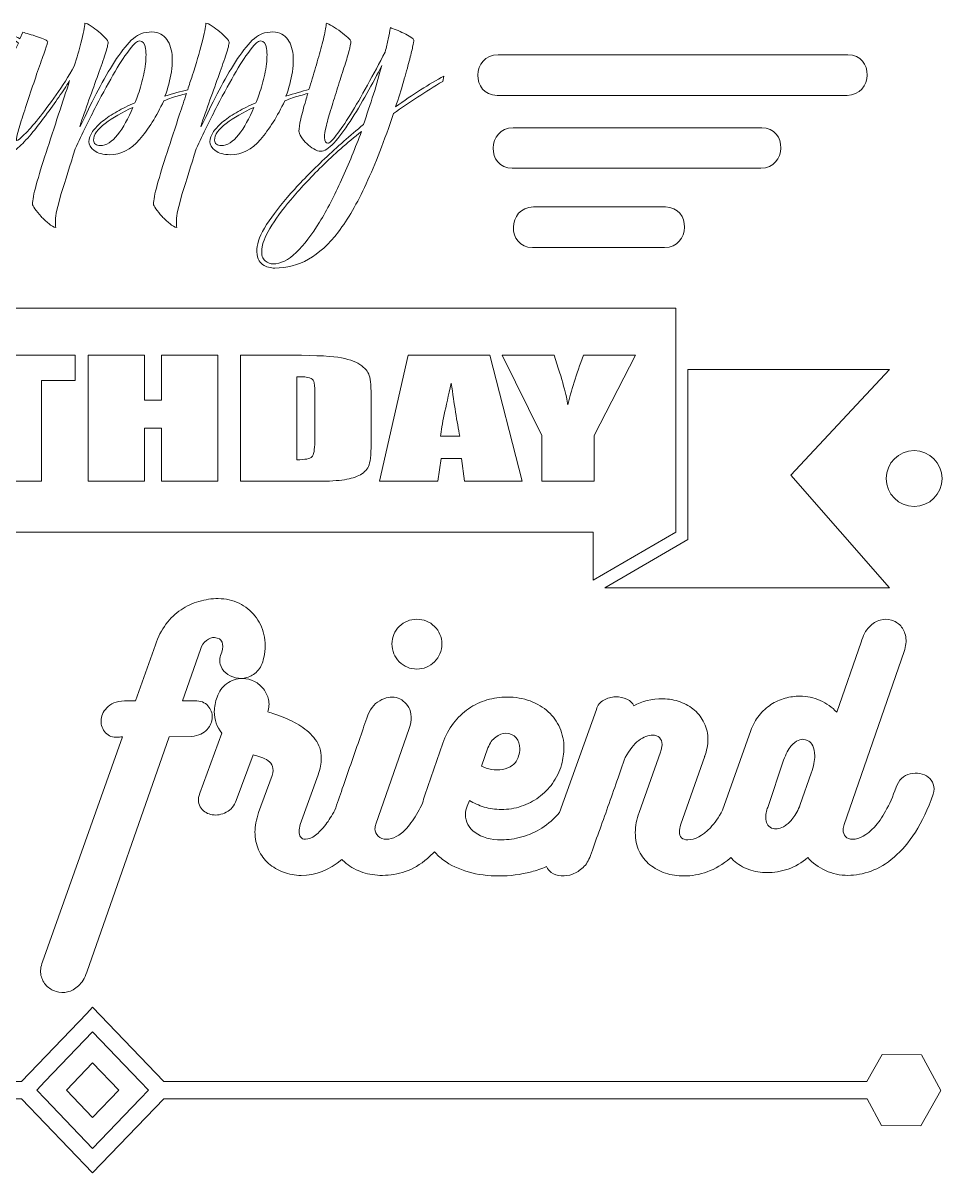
# Model space of a CAD drawing. Header units: inches. Extents: x 0.2 to 14.8, y -14.3 to -3.7.
# Drawn here: x 6.94 to 14.79, y -14.32 to -4.5 of the extents above; entities that cross this region are included whole.
import ezdxf

# ---------------------------------------------------------------- set-up
doc = ezdxf.new("R2010")
doc.units = ezdxf.units.IN
doc.header["$MEASUREMENT"] = 0
doc.layers.add('Layer 1', color=7, linetype='Continuous')

# ---------------------------------------------------------------- blocks, each defined once
blk = doc.blocks.new('block 2')
at = {"layer": 'Layer 1', "lineweight": 0}
for points, knots in [([(12.3972, -10.6914), (12.3997, -10.6802), (12.401, -10.6702), (12.401, -10.6616), (12.401, -10.6373), (12.3936, -10.6179), (12.379, -10.6032), (12.3642, -10.5885), (12.3448, -10.5811), (12.3206, -10.5811), (12.2842, -10.5811), (12.2449, -10.5967), (12.2025, -10.6278), (12.1601, -10.659), (12.1216, -10.7074), (12.087, -10.7731), (12.0645, -10.8354), (12.0407, -10.9025), (12.0157, -10.9742), (11.9906, -11.046), (11.9651, -11.1187), (11.9391, -11.1922), (11.9132, -11.2658), (11.8872, -11.3384), (11.8613, -11.4102), (11.8353, -11.482), (11.8111, -11.549), (11.7886, -11.6113), (11.7748, -11.6528), (11.754, -11.6865), (11.7263, -11.7125), (11.6987, -11.7384), (11.6688, -11.7574), (11.6368, -11.7696), (11.6048, -11.7817), (11.5724, -11.7864), (11.5395, -11.7838), (11.5067, -11.7812), (11.4785, -11.7717), (11.4552, -11.7553), (11.4373, -11.7427), (11.4233, -11.7259), (11.413, -11.7052), (11.3713, -11.7229), (11.3288, -11.7375), (11.2852, -11.7488), (11.1918, -11.773), (11.1001, -11.7851), (11.0102, -11.7851), (10.915, -11.7851), (10.8268, -11.7735), (10.7455, -11.7501), (10.6642, -11.7268), (10.5937, -11.693), (10.534, -11.6489), (10.5051, -11.6275), (10.4792, -11.604), (10.4561, -11.5783), (10.4369, -11.5988), (10.4175, -11.6177), (10.3978, -11.6346), (10.3355, -11.6883), (10.272, -11.7259), (10.2071, -11.7475), (10.1422, -11.7691), (10.0778, -11.7799), (10.0138, -11.7799), (9.9532, -11.7799), (9.8966, -11.7713), (9.8438, -11.754), (9.791, -11.7367), (9.7443, -11.7116), (9.7037, -11.6787), (9.6903, -11.668), (9.678, -11.6563), (9.6666, -11.644), (9.558, -11.7346), (9.442, -11.7799), (9.3184, -11.7799), (9.2648, -11.7799), (9.2141, -11.7709), (9.1666, -11.7529), (9.119, -11.7349), (9.0771, -11.71), (9.0407, -11.6783), (9.0044, -11.6466), (8.9759, -11.608), (8.9551, -11.5625), (8.9343, -11.5171), (8.924, -11.4658), (8.924, -11.4089), (8.924, -11.3587), (8.9343, -11.3034), (8.9551, -11.2428), (8.9551, -11.2428), (9.0693, -10.9262), (9.0693, -10.9262), (9.0797, -10.8951), (9.081, -10.8696), (9.0732, -10.8497), (9.0654, -10.8298), (9.0528, -10.8134), (9.0356, -10.8004), (9.0182, -10.7874), (8.9979, -10.7775), (8.9746, -10.7705), (8.9512, -10.7637), (8.9292, -10.7567), (8.9084, -10.7498), (8.9084, -10.7498), (8.7631, -11.139), (8.7631, -11.139), (8.7475, -11.1857), (8.7194, -11.2194), (8.6788, -11.2402), (8.6381, -11.261), (8.5983, -11.2684), (8.5594, -11.2623), (8.5205, -11.2562), (8.4884, -11.2376), (8.4634, -11.2065), (8.4383, -11.1753), (8.4344, -11.1321), (8.4517, -11.0767), (8.4517, -11.0767), (8.6411, -10.5655), (8.6411, -10.5655), (8.5979, -10.5119), (8.5763, -10.4505), (8.5763, -10.3813), (8.5763, -10.3623), (8.5784, -10.3415), (8.5827, -10.319), (8.587, -10.2966), (8.5935, -10.2758), (8.6022, -10.2568), (8.616, -10.2101), (8.6424, -10.172), (8.6813, -10.1426), (8.7203, -10.1132), (8.7665, -10.0985), (8.8202, -10.0985), (8.8548, -10.0985), (8.8876, -10.1067), (8.9188, -10.1231), (8.9499, -10.1396), (8.9759, -10.1612), (8.9966, -10.188), (9.0174, -10.2148), (9.0317, -10.2451), (9.0394, -10.2788), (9.0472, -10.3125), (9.045, -10.3476), (9.0329, -10.3839), (9.0693, -10.3943), (9.1134, -10.4095), (9.1653, -10.4293), (9.2172, -10.4492), (9.2673, -10.4747), (9.3158, -10.5059), (9.3642, -10.537), (9.4053, -10.5746), (9.439, -10.6187), (9.4728, -10.6629), (9.4897, -10.7161), (9.4897, -10.7783), (9.4897, -10.8008), (9.4875, -10.8237), (9.4832, -10.8471), (9.4788, -10.8704), (9.4723, -10.8951), (9.4637, -10.921), (9.4637, -10.921), (9.3106, -11.3466), (9.3106, -11.3466), (9.3037, -11.3657), (9.3002, -11.3847), (9.3002, -11.4037), (9.3002, -11.4227), (9.3045, -11.4387), (9.3132, -11.4517), (9.3218, -11.4647), (9.3357, -11.4712), (9.3547, -11.4712), (9.3824, -11.4712), (9.4109, -11.4599), (9.4404, -11.4374), (9.4697, -11.415), (9.4991, -11.3842), (9.5286, -11.3453), (9.5546, -11.3108), (9.5804, -11.2702), (9.6058, -11.2241), (9.6259, -11.1652), (9.6473, -11.1032), (9.67, -11.0378), (9.6933, -10.9703), (9.7171, -10.9025), (9.7413, -10.8341), (9.7655, -10.7658), (9.7893, -10.6975), (9.8127, -10.6291), (9.836, -10.5608), (9.8581, -10.4964), (9.8788, -10.4358), (9.903, -10.3649), (9.9398, -10.3156), (9.9891, -10.2879), (10.0384, -10.2602), (10.0855, -10.2516), (10.1305, -10.2619), (10.1755, -10.2723), (10.211, -10.3005), (10.2369, -10.3463), (10.2629, -10.3921), (10.2646, -10.4523), (10.2421, -10.5266), (10.2421, -10.5266), (9.9567, -11.3414), (9.9567, -11.3414), (9.9515, -11.357), (9.9489, -11.3708), (9.9489, -11.3829), (9.9489, -11.4072), (9.958, -11.4279), (9.9762, -11.4452), (9.9943, -11.4625), (10.0181, -11.4712), (10.0475, -11.4712), (10.0735, -11.4712), (10.1011, -11.4638), (10.1305, -11.4491), (10.1599, -11.4344), (10.1902, -11.4098), (10.2214, -11.3752), (10.2525, -11.3406), (10.284, -11.2951), (10.3161, -11.2389), (10.3293, -11.2157), (10.3424, -11.19), (10.3555, -11.1619), (10.3607, -11.1396), (10.367, -11.1172), (10.3744, -11.0949), (10.3744, -11.0949), (10.5275, -10.6512), (10.5275, -10.6512), (10.55, -10.5872), (10.5803, -10.5305), (10.6183, -10.4812), (10.6564, -10.4319), (10.6996, -10.3904), (10.7481, -10.3567), (10.7965, -10.3229), (10.8488, -10.2979), (10.9051, -10.2814), (10.9613, -10.265), (11.018, -10.2568), (11.075, -10.2568), (11.1477, -10.2568), (11.2143, -10.268), (11.2749, -10.2905), (11.3354, -10.313), (11.3868, -10.3437), (11.4292, -10.3826), (11.4716, -10.4215), (11.5045, -10.4674), (11.5279, -10.5201), (11.5512, -10.5729), (11.5629, -10.6304), (11.5629, -10.6927), (11.5629, -10.736), (11.556, -10.7835), (11.5421, -10.8354), (11.5248, -10.8942), (11.4993, -10.947), (11.4656, -10.9937), (11.4318, -11.0404), (11.3925, -11.0802), (11.3475, -11.1131), (11.3025, -11.1459), (11.2528, -11.1714), (11.1983, -11.1896), (11.1438, -11.2078), (11.0871, -11.2169), (11.0283, -11.2169), (10.9764, -11.2169), (10.9275, -11.21), (10.8817, -11.1961), (10.8359, -11.1823), (10.7939, -11.1633), (10.7559, -11.139), (10.7559, -11.139), (10.7351, -11.1883), (10.7351, -11.1883), (10.7264, -11.2108), (10.7221, -11.235), (10.7221, -11.261), (10.7221, -11.3216), (10.7498, -11.3725), (10.8052, -11.4141), (10.8605, -11.4556), (10.9358, -11.4763), (11.0309, -11.4763), (11.0863, -11.4763), (11.1438, -11.4682), (11.2035, -11.4517), (11.2632, -11.4353), (11.3203, -11.4098), (11.3748, -11.3752), (11.4292, -11.3406), (11.4794, -11.2964), (11.5253, -11.2428), (11.5256, -11.2424), (11.526, -11.2419), (11.5264, -11.2414), (11.5264, -11.2414), (11.8405, -10.3624), (11.8405, -10.3624), (11.8509, -10.3264), (11.8717, -10.2998), (11.9028, -10.2826), (11.9339, -10.2654), (11.9672, -10.2564), (12.0027, -10.2555), (12.0381, -10.2546), (12.071, -10.261), (12.1013, -10.2748), (12.1316, -10.2886), (12.151, -10.3075), (12.1597, -10.3315), (12.2289, -10.2921), (12.3119, -10.2723), (12.4088, -10.2723), (12.4607, -10.2723), (12.51, -10.281), (12.5567, -10.2983), (12.6034, -10.3156), (12.644, -10.3394), (12.6787, -10.3696), (12.7133, -10.3999), (12.7409, -10.4367), (12.7617, -10.4799), (12.7825, -10.5232), (12.7928, -10.5707), (12.7928, -10.6226), (12.7928, -10.6642), (12.7833, -10.7118), (12.7643, -10.7653), (12.7643, -10.7653), (12.7669, -10.7628), (12.7669, -10.7628), (12.7669, -10.7628), (12.5619, -11.3414), (12.5619, -11.3414), (12.5532, -11.3708), (12.5489, -11.3925), (12.5489, -11.4063), (12.5489, -11.453), (12.5731, -11.4763), (12.6216, -11.4763), (12.6821, -11.4763), (12.7461, -11.4418), (12.8136, -11.3725), (12.8498, -11.3354), (12.8845, -11.2857), (12.9177, -11.2236), (12.9177, -11.2236), (13.1587, -10.5422), (13.1587, -10.5422), (13.176, -10.4938), (13.1998, -10.451), (13.2301, -10.4137), (13.2603, -10.3766), (13.294, -10.3459), (13.3313, -10.3216), (13.3684, -10.2974), (13.4087, -10.2793), (13.4519, -10.2671), (13.4952, -10.255), (13.5376, -10.249), (13.5791, -10.249), (13.6396, -10.249), (13.6971, -10.2611), (13.7516, -10.2853), (13.8061, -10.3095), (13.8532, -10.3433), (13.8931, -10.3865), (13.8931, -10.3865), (14.1006, -9.7871), (14.1006, -9.7871), (14.1179, -9.7317), (14.1413, -9.6889), (14.1707, -9.6586), (14.2001, -9.6284), (14.2312, -9.6085), (14.2641, -9.599), (14.297, -9.5895), (14.329, -9.5895), (14.3601, -9.599), (14.3913, -9.6085), (14.4176, -9.6253), (14.4393, -9.6495), (14.4609, -9.6738), (14.4752, -9.7045), (14.4821, -9.7417), (14.489, -9.7789), (14.4847, -9.8208), (14.4691, -9.8675), (14.4691, -9.8675), (13.9579, -11.3466), (13.9579, -11.3466), (13.951, -11.3605), (13.9475, -11.376), (13.9475, -11.3933), (13.9475, -11.4141), (13.9544, -11.4322), (13.9683, -11.4478), (13.9821, -11.4634), (14.002, -11.4712), (14.028, -11.4712), (14.0868, -11.4712), (14.1491, -11.4366), (14.2148, -11.3674), (14.2805, -11.2982), (14.3428, -11.1849), (14.4017, -11.0274), (14.4103, -10.9963), (14.4254, -10.9712), (14.4471, -10.9522), (14.4687, -10.9332), (14.4933, -10.9202), (14.521, -10.9133), (14.5487, -10.9064), (14.5764, -10.9055), (14.6041, -10.9107), (14.6317, -10.9159), (14.6555, -10.9258), (14.6754, -10.9405), (14.6953, -10.9552), (14.7096, -10.9751), (14.7182, -11.0002), (14.7269, -11.0253), (14.726, -11.0543), (14.7156, -11.0871), (14.6724, -11.2152), (14.6222, -11.3228), (14.5651, -11.4102), (14.508, -11.4976), (14.4475, -11.5689), (14.3835, -11.6243), (14.3195, -11.6796), (14.2537, -11.7194), (14.1863, -11.7436), (14.1188, -11.7678), (14.053, -11.7799), (13.9891, -11.7799), (13.9216, -11.7799), (13.8576, -11.7661), (13.797, -11.7384), (13.7365, -11.7107), (13.6863, -11.6736), (13.6465, -11.6269), (13.5946, -11.6718), (13.5384, -11.7047), (13.4779, -11.7254), (13.4173, -11.7462), (13.3576, -11.7566), (13.2988, -11.7566), (13.2435, -11.7566), (13.1911, -11.7475), (13.1418, -11.7293), (13.0925, -11.7112), (13.0493, -11.6852), (13.0121, -11.6515), (13.0038, -11.644), (12.996, -11.6359), (12.9884, -11.6277), (12.9868, -11.6291), (12.9852, -11.6306), (12.9836, -11.632), (12.9204, -11.6861), (12.8551, -11.7251), (12.7877, -11.7491), (12.7202, -11.7731), (12.6536, -11.7851), (12.5879, -11.7851), (12.5327, -11.7851), (12.4802, -11.7769), (12.4304, -11.7605), (12.3805, -11.744), (12.3363, -11.7203), (12.2977, -11.6891), (12.259, -11.658), (12.2285, -11.6195), (12.2062, -11.5737), (12.1838, -11.5278), (12.1727, -11.4746), (12.1727, -11.4141), (12.1727, -11.357), (12.1838, -11.2999), (12.206, -11.2428), (12.206, -11.2428), (12.3882, -10.7264), (12.3882, -10.7264), (12.3916, -10.7143), (12.3946, -10.7027), (12.3972, -10.6914)], [0, 0, 0, 0, 1, 1, 1, 2, 2, 2, 3, 3, 3, 4, 4, 4, 5, 5, 5, 6, 6, 6, 7, 7, 7, 8, 8, 8, 9, 9, 9, 10, 10, 10, 11, 11, 11, 12, 12, 12, 13, 13, 13, 14, 14, 14, 15, 15, 15, 16, 16, 16, 17, 17, 17, 18, 18, 18, 19, 19, 19, 20, 20, 20, 21, 21, 21, 22, 22, 22, 23, 23, 23, 24, 24, 24, 25, 25, 25, 26, 26, 26, 27, 27, 27, 28, 28, 28, 29, 29, 29, 30, 30, 30, 31, 31, 31, 32, 32, 32, 33, 33, 33, 34, 34, 34, 35, 35, 35, 36, 36, 36, 37, 37, 37, 38, 38, 38, 39, 39, 39, 40, 40, 40, 41, 41, 41, 42, 42, 42, 43, 43, 43, 44, 44, 44, 45, 45, 45, 46, 46, 46, 47, 47, 47, 48, 48, 48, 49, 49, 49, 50, 50, 50, 51, 51, 51, 52, 52, 52, 53, 53, 53, 54, 54, 54, 55, 55, 55, 56, 56, 56, 57, 57, 57, 58, 58, 58, 59, 59, 59, 60, 60, 60, 61, 61, 61, 62, 62, 62, 63, 63, 63, 64, 64, 64, 65, 65, 65, 66, 66, 66, 67, 67, 67, 68, 68, 68, 69, 69, 69, 70, 70, 70, 71, 71, 71, 72, 72, 72, 73, 73, 73, 74, 74, 74, 75, 75, 75, 76, 76, 76, 77, 77, 77, 78, 78, 78, 79, 79, 79, 80, 80, 80, 81, 81, 81, 82, 82, 82, 83, 83, 83, 84, 84, 84, 85, 85, 85, 86, 86, 86, 87, 87, 87, 88, 88, 88, 89, 89, 89, 90, 90, 90, 91, 91, 91, 92, 92, 92, 93, 93, 93, 94, 94, 94, 95, 95, 95, 96, 96, 96, 97, 97, 97, 98, 98, 98, 99, 99, 99, 100, 100, 100, 101, 101, 101, 102, 102, 102, 103, 103, 103, 104, 104, 104, 105, 105, 105, 106, 106, 106, 107, 107, 107, 108, 108, 108, 109, 109, 109, 110, 110, 110, 111, 111, 111, 112, 112, 112, 113, 113, 113, 114, 114, 114, 115, 115, 115, 116, 116, 116, 117, 117, 117, 118, 118, 118, 119, 119, 119, 120, 120, 120, 121, 121, 121, 122, 122, 122, 123, 123, 123, 124, 124, 124, 125, 125, 125, 126, 126, 126, 127, 127, 127, 128, 128, 128, 129, 129, 129, 130, 130, 130, 131, 131, 131, 132, 132, 132, 133, 133, 133, 134, 134, 134, 135, 135, 135, 136, 136, 136, 137, 137, 137, 138, 138, 138, 139, 139, 139, 140, 140, 140, 141, 141, 141, 142, 142, 142, 143, 143, 143, 144, 144, 144, 145, 145, 145, 146, 146, 146, 147, 147, 147, 148, 148, 148, 149, 149, 149, 150, 150, 150, 151, 151, 151, 152, 152, 152, 153, 153, 153, 154, 154, 154, 155, 155, 155, 156, 156, 156, 157, 157, 157, 158, 158, 158, 159, 159, 159, 160, 160, 160, 161, 161, 161, 162, 162, 162, 163, 163, 163, 164, 164, 164, 165, 165, 165, 166, 166, 166, 167, 167, 167, 168, 168, 168, 169, 169, 169, 169]), ([(10.8597, -10.8458), (10.8839, -10.8597), (10.912, -10.8692), (10.944, -10.8743), (10.976, -10.8795), (11.0076, -10.8795), (11.0387, -10.8743), (11.0699, -10.8692), (11.098, -10.8575), (11.123, -10.8393), (11.1481, -10.8211), (11.1659, -10.7948), (11.1762, -10.7602), (11.1831, -10.7411), (11.1866, -10.7204), (11.1866, -10.6979), (11.1866, -10.6616), (11.1758, -10.6304), (11.1542, -10.6045), (11.1325, -10.5785), (11.1036, -10.5655), (11.0673, -10.5655), (11.0378, -10.5655), (11.0089, -10.5764), (10.9803, -10.598), (10.9518, -10.6196), (10.9297, -10.6503), (10.9142, -10.6901), (10.9142, -10.6901), (10.8597, -10.8458), (10.8597, -10.8458)], [0, 0, 0, 0, 1, 1, 1, 2, 2, 2, 3, 3, 3, 4, 4, 4, 5, 5, 5, 6, 6, 6, 7, 7, 7, 8, 8, 8, 9, 9, 9, 10, 10, 10, 10]), ([(13.304, -11.1987), (13.2988, -11.2126), (13.2945, -11.2285), (13.291, -11.2467), (13.2876, -11.2649), (13.2867, -11.283), (13.2884, -11.3012), (13.2902, -11.3194), (13.2958, -11.3358), (13.3053, -11.3505), (13.3148, -11.3652), (13.33, -11.3752), (13.3507, -11.3803), (13.3628, -11.3838), (13.378, -11.3838), (13.3961, -11.3803), (13.4143, -11.3769), (13.4338, -11.3683), (13.4545, -11.3544), (13.4753, -11.3406), (13.4969, -11.3194), (13.5194, -11.2908), (13.5419, -11.2623), (13.5626, -11.2238), (13.5817, -11.1753), (13.5817, -11.1753), (13.6751, -10.9081), (13.6751, -10.9081), (13.6959, -10.8458), (13.7058, -10.7961), (13.7049, -10.7589), (13.704, -10.7217), (13.6984, -10.6931), (13.6881, -10.6732), (13.6777, -10.6534), (13.6664, -10.6404), (13.6543, -10.6343), (13.6422, -10.6283), (13.6353, -10.6252), (13.6336, -10.6252), (13.6318, -10.6235), (13.6245, -10.6213), (13.6115, -10.6187), (13.5985, -10.6162), (13.5825, -10.6187), (13.5635, -10.6265), (13.5445, -10.6343), (13.5241, -10.6508), (13.5025, -10.6758), (13.4809, -10.7009), (13.4597, -10.7411), (13.439, -10.7965), (13.439, -10.7965), (13.304, -11.1987), (13.304, -11.1987)], [0, 0, 0, 0, 1, 1, 1, 2, 2, 2, 3, 3, 3, 4, 4, 4, 5, 5, 5, 6, 6, 6, 7, 7, 7, 8, 8, 8, 9, 9, 9, 10, 10, 10, 11, 11, 11, 12, 12, 12, 13, 13, 13, 14, 14, 14, 15, 15, 15, 16, 16, 16, 17, 17, 17, 18, 18, 18, 18])]:
    blk.add_open_spline(points, degree=3, knots=knots, dxfattribs=at)
blk = doc.blocks.new('block 3')
at = {"layer": 'Layer 1', "lineweight": 0}
for points in [[(14.616, -13.3127), (14.7816, -13.6167), (14.6118, -13.9184), (14.2768, -13.9161), (14.1529, -13.6881), (8.1444, -13.6881), (7.5373, -14.3217), (6.9304, -13.6881), (0.8389, -13.6881), (0.8389, -13.6861), (0.7082, -13.9184), (0.3731, -13.9161), (0.2076, -13.6118), (0.3772, -13.3102), (0.7124, -13.3127), (0.8389, -13.545), (0.8389, -13.5405), (6.9302, -13.5405), (7.4871, -12.9591), (7.5373, -12.9068), (8.1445, -13.5405), (14.1515, -13.5405), (14.281, -13.3102), (14.616, -13.3127)], [(8.0149, -13.6142), (7.9442, -13.5405), (7.5373, -13.1156), (7.1302, -13.5405), (7.0597, -13.6142), (7.1304, -13.6881), (7.5373, -14.1126), (7.944, -13.6881), (8.0149, -13.6142)]]:
    blk.add_lwpolyline(points, dxfattribs=at)
blk = doc.blocks.new('block 5')
at = {"layer": 'Layer 1', "lineweight": 0}
for points in [[(11.8129, -8.8477), (3.1873, -8.8477), (3.1873, -9.259), (2.4825, -8.8477), (2.4822, -8.8477), (2.4822, -8.8475), (2.4802, -8.8463), (2.4802, -7.3738), (2.4822, -7.3801), (2.4822, -6.9344), (12.5201, -6.9344), (12.5201, -8.8477), (12.5177, -8.8477), (11.8129, -9.259), (11.8129, -8.8477)], [(4.9602, -7.3365), (4.4781, -7.3365), (4.4781, -8.4143), (4.9602, -8.4143), (4.9602, -7.3365)], [(7.3879, -7.3365), (6.3344, -7.3365), (6.3344, -7.5522), (6.6195, -7.5522), (6.6195, -8.4143), (7.1016, -8.4143), (7.1016, -7.5522), (7.3879, -7.5522), (7.3879, -7.3365)], [(8.6063, -7.3365), (8.1242, -7.3365), (8.1242, -7.7219), (7.9799, -7.7219), (7.9799, -7.3365), (7.4978, -7.3365), (7.4978, -8.4143), (7.9799, -8.4143), (7.9799, -7.9616), (8.1242, -7.9616), (8.1242, -8.4143), (8.6063, -8.4143), (8.6063, -7.3365)], [(11.2052, -8.4143), (10.9295, -7.3365), (10.2327, -7.3365), (9.9868, -8.4143), (10.4852, -8.4143), (10.5142, -8.2206), (10.6866, -8.2206), (10.7125, -8.4143), (11.2052, -8.4143)]]:
    blk.add_lwpolyline(points, dxfattribs=at)
for points, knots in [([(4.3052, -8.0613), (4.3052, -7.9911), (4.2853, -7.939), (4.2457, -7.9051), (4.206, -7.8711), (4.1304, -7.8468), (4.0189, -7.8321), (4.1189, -7.8188), (4.1859, -7.7998), (4.2199, -7.7749), (4.2539, -7.7501), (4.2709, -7.7062), (4.2709, -7.6432), (4.2709, -7.55), (4.2468, -7.4825), (4.1987, -7.4406), (4.1506, -7.3987), (4.0874, -7.3708), (4.0092, -7.3571), (3.9309, -7.3433), (3.8158, -7.3365), (3.6639, -7.3365), (3.6639, -7.3365), (3.183, -7.3365), (3.183, -7.3365), (3.183, -7.3365), (3.183, -8.4143), (3.183, -8.4143), (3.183, -8.4143), (3.7407, -8.4143), (3.7407, -8.4143), (3.9346, -8.4143), (4.0628, -8.4079), (4.1254, -8.395), (4.188, -8.3821), (4.2336, -8.3582), (4.2623, -8.3231), (4.2909, -8.288), (4.3052, -8.234), (4.3052, -8.1612), (4.3052, -8.1612), (4.3052, -8.0613), (4.3052, -8.0613)], [0, 0, 0, 0, 1, 1, 1, 2, 2, 2, 3, 3, 3, 4, 4, 4, 5, 5, 5, 6, 6, 6, 7, 7, 7, 8, 8, 8, 9, 9, 9, 10, 10, 10, 11, 11, 11, 12, 12, 12, 13, 13, 13, 14, 14, 14, 14]), ([(5.9645, -7.8518), (6.0699, -7.846), (6.1405, -7.8287), (6.1764, -7.7998), (6.2122, -7.771), (6.2302, -7.7146), (6.2302, -7.6307), (6.2302, -7.5388), (6.2048, -7.4719), (6.154, -7.43), (6.1032, -7.3881), (6.0376, -7.362), (5.9571, -7.3518), (5.8765, -7.3416), (5.7225, -7.3365), (5.495, -7.3365), (5.495, -7.3365), (5.1538, -7.3365), (5.1538, -7.3365), (5.1538, -7.3365), (5.1538, -8.4143), (5.1538, -8.4143), (5.1538, -8.4143), (5.6358, -8.4143), (5.6358, -8.4143), (5.6358, -8.4143), (5.6358, -7.9283), (5.6358, -7.9283), (5.7023, -7.9283), (5.7433, -7.9352), (5.759, -7.949), (5.7746, -7.9627), (5.7824, -7.9985), (5.7824, -8.0562), (5.7824, -8.0562), (5.7824, -8.4143), (5.7824, -8.4143), (5.7824, -8.4143), (6.2302, -8.4143), (6.2302, -8.4143), (6.2302, -8.4143), (6.2302, -8.1301), (6.2302, -8.1301), (6.2302, -8.0431), (6.2262, -7.9899), (6.2182, -7.9706), (6.2101, -7.9513), (6.1897, -7.9301), (6.1569, -7.907), (6.124, -7.884), (6.0599, -7.8655), (5.9645, -7.8518)], [0, 0, 0, 0, 1, 1, 1, 2, 2, 2, 3, 3, 3, 4, 4, 4, 5, 5, 5, 6, 6, 6, 7, 7, 7, 8, 8, 8, 9, 9, 9, 10, 10, 10, 11, 11, 11, 12, 12, 12, 13, 13, 13, 14, 14, 14, 15, 15, 15, 16, 16, 16, 17, 17, 17, 17]), ([(9.9163, -7.7166), (9.9163, -7.6145), (9.911, -7.5461), (9.9003, -7.5112), (9.8896, -7.4764), (9.8629, -7.4448), (9.8201, -7.4163), (9.7774, -7.388), (9.715, -7.3675), (9.6329, -7.3551), (9.5508, -7.3427), (9.3934, -7.3365), (9.1605, -7.3365), (9.1605, -7.3365), (8.7998, -7.3365), (8.7998, -7.3365), (8.7998, -7.3365), (8.7998, -8.4143), (8.7998, -8.4143), (8.7998, -8.4143), (9.4079, -8.4143), (9.4079, -8.4143), (9.5232, -8.4143), (9.6094, -8.4107), (9.6667, -8.4034), (9.7239, -8.396), (9.772, -8.3832), (9.811, -8.3647), (9.8499, -8.3463), (9.8772, -8.3208), (9.8929, -8.2882), (9.9085, -8.2555), (9.9163, -8.1909), (9.9163, -8.0941), (9.9163, -8.0941), (9.9163, -7.7166), (9.9163, -7.7166)], [0, 0, 0, 0, 1, 1, 1, 2, 2, 2, 3, 3, 3, 4, 4, 4, 5, 5, 5, 6, 6, 6, 7, 7, 7, 8, 8, 8, 9, 9, 9, 10, 10, 10, 11, 11, 11, 12, 12, 12, 12]), ([(11.8218, -8.4143), (11.8218, -8.4143), (11.8218, -8.0242), (11.8218, -8.0242), (11.8218, -8.0242), (12.1734, -7.3365), (12.1734, -7.3365), (12.1734, -7.3365), (11.7305, -7.3365), (11.7305, -7.3365), (11.6677, -7.5046), (11.6229, -7.6462), (11.5962, -7.7612), (11.5874, -7.6884), (11.5484, -7.5468), (11.4791, -7.3365), (11.4791, -7.3365), (11.0363, -7.3365), (11.0363, -7.3365), (11.0363, -7.3365), (11.3752, -8.0242), (11.3752, -8.0242), (11.3752, -8.0242), (11.3752, -8.4143), (11.3752, -8.4143), (11.3752, -8.4143), (11.8218, -8.4143), (11.8218, -8.4143)], [0, 0, 0, 0, 1, 1, 1, 2, 2, 2, 3, 3, 3, 4, 4, 4, 5, 5, 5, 6, 6, 6, 7, 7, 7, 8, 8, 8, 9, 9, 9, 9])]:
    blk.add_open_spline(points, degree=3, knots=knots, dxfattribs=at)
blk = doc.blocks.new('block 6')
at = {"layer": 'Layer 1', "lineweight": 0}
for points, knots in [([(6.2849, -4.8595), (6.3316, -4.7767), (6.3854, -4.7058), (6.4463, -4.6469), (6.5071, -4.588), (6.5702, -4.5586), (6.6354, -4.5586), (6.6549, -4.5586), (6.6788, -4.5613), (6.7071, -4.5668), (6.7353, -4.5722), (6.7636, -4.5788), (6.7919, -4.5864), (6.8201, -4.594), (6.8457, -4.6022), (6.8685, -4.611), (6.8913, -4.6197), (6.9071, -4.6273), (6.9158, -4.6338), (6.9158, -4.6338), (6.9419, -4.5782), (6.9419, -4.5782), (6.9527, -4.5826), (6.9701, -4.5881), (6.994, -4.5946), (7.0179, -4.6011), (7.0418, -4.6088), (7.0658, -4.6175), (7.0897, -4.6262), (7.1103, -4.6344), (7.1277, -4.642), (7.1451, -4.6497), (7.1538, -4.6556), (7.1538, -4.66), (7.1538, -4.6644), (7.1462, -4.6884), (7.131, -4.732), (7.1157, -4.7756), (7.0972, -4.8285), (7.0755, -4.8907), (7.0538, -4.9528), (7.031, -5.0199), (7.0071, -5.0919), (6.9831, -5.1639), (6.9614, -5.2304), (6.9419, -5.2915), (6.9223, -5.3526), (6.9071, -5.4032), (6.8962, -5.4436), (6.8853, -5.4839), (6.8832, -5.5041), (6.8897, -5.5041), (6.8984, -5.5041), (6.9196, -5.4873), (6.9533, -5.4536), (6.987, -5.4199), (7.0272, -5.3743), (7.0739, -5.3166), (7.1206, -5.2591), (7.1712, -5.1917), (7.2255, -5.1145), (7.2791, -5.0384), (7.3306, -4.9564), (7.38, -4.8686), (7.4023, -4.7966), (7.4215, -4.7308), (7.4374, -4.6711), (7.4591, -4.5896), (7.47, -4.5325), (7.47, -4.4999), (7.4831, -4.5021), (7.501, -4.5108), (7.5238, -4.526), (7.5466, -4.5412), (7.5684, -4.5575), (7.589, -4.5749), (7.6097, -4.5923), (7.6282, -4.6097), (7.6445, -4.6271), (7.6608, -4.6445), (7.6689, -4.6564), (7.6689, -4.6629), (7.6689, -4.6825), (7.6608, -4.7167), (7.6445, -4.7656), (7.6282, -4.8145), (7.608, -4.8727), (7.5841, -4.9401), (7.5602, -5.0075), (7.5341, -5.0797), (7.5059, -5.1569), (7.4776, -5.2341), (7.4515, -5.3096), (7.4276, -5.3835), (7.4276, -5.3835), (7.4309, -5.3835), (7.4309, -5.3835), (7.4656, -5.3096), (7.5053, -5.2281), (7.5499, -5.1389), (7.5944, -5.0498), (7.6406, -4.9661), (7.6885, -4.8879), (7.7363, -4.8096), (7.7841, -4.7423), (7.8319, -4.6857), (7.8797, -4.6292), (7.9265, -4.5956), (7.9721, -4.5847), (8.0417, -4.5695), (8.0955, -4.576), (8.1335, -4.6042), (8.1715, -4.6325), (8.1966, -4.6738), (8.2085, -4.7281), (8.2204, -4.7825), (8.221, -4.845), (8.2101, -4.9156), (8.1992, -4.9863), (8.1808, -5.0564), (8.1547, -5.1259), (8.2257, -5.1017), (8.2903, -5.0831), (8.3489, -5.0698), (8.3621, -5.0292), (8.3752, -4.989), (8.3878, -4.9498), (8.4215, -4.8455), (8.4492, -4.7526), (8.4709, -4.6711), (8.4926, -4.5896), (8.5035, -4.5325), (8.5035, -4.4999), (8.5166, -4.5021), (8.5345, -4.5108), (8.5573, -4.526), (8.5802, -4.5412), (8.6019, -4.5575), (8.6225, -4.5749), (8.6432, -4.5923), (8.6617, -4.6097), (8.678, -4.6271), (8.6943, -4.6445), (8.7024, -4.6564), (8.7024, -4.6629), (8.7024, -4.6825), (8.6943, -4.7167), (8.678, -4.7656), (8.6617, -4.8145), (8.6415, -4.8727), (8.6177, -4.9401), (8.5937, -5.0075), (8.5676, -5.0797), (8.5394, -5.1569), (8.5111, -5.2341), (8.485, -5.3096), (8.4611, -5.3835), (8.4611, -5.3835), (8.4644, -5.3835), (8.4644, -5.3835), (8.4992, -5.3096), (8.5388, -5.2281), (8.5834, -5.1389), (8.6279, -5.0498), (8.6741, -4.9661), (8.722, -4.8879), (8.7698, -4.8096), (8.8176, -4.7423), (8.8654, -4.6857), (8.9132, -4.6292), (8.96, -4.5956), (9.0057, -4.5847), (9.0752, -4.5695), (9.129, -4.576), (9.167, -4.6042), (9.205, -4.6325), (9.2301, -4.6738), (9.242, -4.7281), (9.2539, -4.7825), (9.2545, -4.845), (9.2437, -4.9156), (9.2328, -4.9863), (9.2143, -5.0564), (9.1882, -5.1259), (9.2603, -5.1013), (9.3259, -5.0824), (9.3853, -5.0692), (9.3943, -5.0389), (9.4036, -5.0078), (9.4131, -4.9759), (9.4327, -4.9107), (9.4512, -4.8477), (9.4686, -4.7868), (9.486, -4.726), (9.5006, -4.67), (9.5126, -4.6189), (9.5245, -4.5679), (9.5316, -4.5282), (9.5338, -4.4999), (9.5446, -4.5043), (9.562, -4.5135), (9.586, -4.5276), (9.6098, -4.5418), (9.6332, -4.5575), (9.6561, -4.5749), (9.6789, -4.5923), (9.699, -4.6086), (9.7164, -4.6238), (9.7337, -4.639), (9.7424, -4.6499), (9.7424, -4.6564), (9.7424, -4.6738), (9.737, -4.7026), (9.7262, -4.7428), (9.7153, -4.783), (9.7011, -4.8298), (9.6838, -4.883), (9.6663, -4.9363), (9.6484, -4.9928), (9.63, -5.0525), (9.6115, -5.1123), (9.5935, -5.1699), (9.5762, -5.2253), (9.5587, -5.2808), (9.5446, -5.3308), (9.5338, -5.3753), (9.5229, -5.4199), (9.5175, -5.4541), (9.5175, -5.478), (9.5175, -5.5106), (9.5273, -5.5269), (9.5468, -5.5269), (9.5599, -5.5269), (9.5838, -5.5041), (9.6186, -5.4585), (9.6533, -5.4128), (9.6936, -5.3536), (9.7392, -5.2808), (9.7848, -5.208), (9.8332, -5.1248), (9.8843, -5.0314), (9.9353, -4.9379), (9.9859, -4.8434), (10.0359, -4.7477), (10.0467, -4.7086), (10.0555, -4.6716), (10.062, -4.6368), (10.0685, -4.6021), (10.075, -4.5695), (10.0815, -4.539), (10.0902, -4.5434), (10.106, -4.5499), (10.1288, -4.5586), (10.1516, -4.5673), (10.1739, -4.5771), (10.1957, -4.5879), (10.2174, -4.5988), (10.2369, -4.6097), (10.2543, -4.6205), (10.2717, -4.6314), (10.2804, -4.6401), (10.2804, -4.6466), (10.2804, -4.6531), (10.2772, -4.6722), (10.2707, -4.7037), (10.2641, -4.7352), (10.2543, -4.776), (10.2413, -4.8259), (10.2283, -4.876), (10.212, -4.9347), (10.1924, -5.002), (10.1728, -5.0694), (10.15, -5.1411), (10.1239, -5.2172), (10.1978, -5.1629), (10.2695, -5.114), (10.3391, -5.0705), (10.4087, -5.027), (10.4749, -4.9879), (10.538, -4.9531), (10.538, -4.9531), (10.5282, -4.9987), (10.5282, -4.9987), (10.4543, -5.0422), (10.3826, -5.0868), (10.313, -5.1324), (10.2434, -5.1781), (10.175, -5.2248), (10.1076, -5.2726), (10.0294, -5.5052), (9.9516, -5.7052), (9.8745, -5.8725), (9.7973, -6.0399), (9.718, -6.1768), (9.6365, -6.2834), (9.555, -6.3898), (9.4697, -6.4681), (9.3806, -6.5181), (9.2914, -6.5681), (9.1958, -6.5931), (9.0936, -6.5931), (9.0763, -6.5931), (9.0583, -6.5909), (9.0398, -6.5866), (9.0214, -6.5822), (9.0045, -6.5746), (8.9893, -6.5638), (8.9741, -6.5529), (8.9616, -6.5365), (8.9518, -6.5148), (8.942, -6.4931), (8.9383, -6.4648), (8.9404, -6.4301), (8.9426, -6.3735), (8.9703, -6.304), (9.0235, -6.2214), (9.0768, -6.1388), (9.1458, -6.0497), (9.2306, -5.9541), (9.3153, -5.8584), (9.4115, -5.7601), (9.5191, -5.659), (9.6267, -5.5579), (9.737, -5.4607), (9.85, -5.3672), (9.8805, -5.2803), (9.9092, -5.1939), (9.9365, -5.108), (9.9636, -5.0221), (9.987, -4.9401), (10.0066, -4.8618), (9.9696, -4.9379), (9.9272, -5.0183), (9.8794, -5.1031), (9.8316, -5.1879), (9.7837, -5.2672), (9.7359, -5.3411), (9.6881, -5.415), (9.6424, -5.4759), (9.599, -5.5237), (9.5555, -5.5715), (9.5175, -5.5954), (9.4849, -5.5954), (9.4675, -5.5954), (9.448, -5.5889), (9.4262, -5.5758), (9.4045, -5.5628), (9.3844, -5.5476), (9.3659, -5.5302), (9.3474, -5.5128), (9.3316, -5.4938), (9.3186, -5.4731), (9.3056, -5.4525), (9.299, -5.4356), (9.299, -5.4226), (9.299, -5.4009), (9.3045, -5.3667), (9.3153, -5.3199), (9.3262, -5.2732), (9.3404, -5.2204), (9.3577, -5.1618), (9.3635, -5.1423), (9.3694, -5.1223), (9.3755, -5.1021), (9.3543, -5.1075), (9.3321, -5.1133), (9.3089, -5.1194), (9.2675, -5.1303), (9.2241, -5.1455), (9.1784, -5.165), (9.1154, -5.2976), (9.0464, -5.4074), (8.9714, -5.4943), (8.8964, -5.5813), (8.8111, -5.6247), (8.7155, -5.6247), (8.6589, -5.6247), (8.6155, -5.6128), (8.5851, -5.5889), (8.5546, -5.565), (8.5394, -5.54), (8.5394, -5.5139), (8.5394, -5.4857), (8.5497, -5.4568), (8.5704, -5.4275), (8.591, -5.3981), (8.6193, -5.3688), (8.6552, -5.3395), (8.691, -5.3101), (8.7323, -5.2824), (8.779, -5.2563), (8.8258, -5.2302), (8.8763, -5.2053), (8.9307, -5.1813), (8.9458, -5.1509), (8.9621, -5.1063), (8.9796, -5.0477), (8.9969, -4.989), (9.01, -4.9303), (9.0187, -4.8716), (9.0274, -4.8129), (9.029, -4.7619), (9.0236, -4.7183), (9.0181, -4.6749), (9.0002, -4.6531), (8.9698, -4.6531), (8.9524, -4.6531), (8.9258, -4.676), (8.8899, -4.7216), (8.854, -4.7673), (8.8116, -4.8314), (8.7627, -4.914), (8.7138, -4.9966), (8.66, -5.0944), (8.6014, -5.2074), (8.5427, -5.3205), (8.4829, -5.4433), (8.422, -5.5758), (8.3764, -5.7172), (8.3367, -5.8443), (8.303, -5.9573), (8.2693, -6.0703), (8.2525, -6.1453), (8.2525, -6.1823), (8.2525, -6.1931), (8.2525, -6.2024), (8.2525, -6.21), (8.2525, -6.2176), (8.2536, -6.2301), (8.2557, -6.2475), (8.2384, -6.2431), (8.2182, -6.2317), (8.1954, -6.2133), (8.1726, -6.1948), (8.1509, -6.1741), (8.1302, -6.1513), (8.1096, -6.1285), (8.0922, -6.1067), (8.078, -6.0861), (8.0639, -6.0654), (8.0569, -6.0519), (8.0569, -6.0453), (8.0569, -6.0149), (8.0678, -5.96), (8.0895, -5.8807), (8.1112, -5.8014), (8.1389, -5.7101), (8.1726, -5.6068), (8.2063, -5.5036), (8.2422, -5.3944), (8.2802, -5.2791), (8.3001, -5.219), (8.3193, -5.1603), (8.338, -5.1031), (8.318, -5.1082), (8.2972, -5.1136), (8.2754, -5.1194), (8.234, -5.1303), (8.1906, -5.1455), (8.1449, -5.165), (8.0819, -5.2976), (8.0129, -5.4074), (7.9379, -5.4943), (7.8629, -5.5813), (7.7776, -5.6247), (7.682, -5.6247), (7.6254, -5.6247), (7.582, -5.6128), (7.5515, -5.5889), (7.5211, -5.565), (7.5059, -5.54), (7.5059, -5.5139), (7.5059, -5.4857), (7.5162, -5.4568), (7.5369, -5.4275), (7.5575, -5.3981), (7.5858, -5.3688), (7.6216, -5.3395), (7.6575, -5.3101), (7.6988, -5.2824), (7.7455, -5.2563), (7.7923, -5.2302), (7.8428, -5.2053), (7.8971, -5.1813), (7.9123, -5.1509), (7.9286, -5.1063), (7.9461, -5.0477), (7.9634, -4.989), (7.9765, -4.9303), (7.9852, -4.8716), (7.9938, -4.8129), (7.9955, -4.7619), (7.9901, -4.7183), (7.9846, -4.6749), (7.9667, -4.6531), (7.9363, -4.6531), (7.9188, -4.6531), (7.8923, -4.676), (7.8564, -4.7216), (7.8205, -4.7673), (7.7781, -4.8314), (7.7292, -4.914), (7.6803, -4.9966), (7.6265, -5.0944), (7.5678, -5.2074), (7.5092, -5.3205), (7.4493, -5.4433), (7.3885, -5.5758), (7.3429, -5.7172), (7.3032, -5.8443), (7.2695, -5.9573), (7.2358, -6.0703), (7.219, -6.1453), (7.219, -6.1823), (7.219, -6.1931), (7.219, -6.2024), (7.219, -6.21), (7.219, -6.2176), (7.2201, -6.2301), (7.2222, -6.2475), (7.2049, -6.2431), (7.1847, -6.2317), (7.1619, -6.2133), (7.1391, -6.1948), (7.1174, -6.1741), (7.0967, -6.1513), (7.0761, -6.1285), (7.0587, -6.1067), (7.0445, -6.0861), (7.0304, -6.0654), (7.0233, -6.0519), (7.0233, -6.0453), (7.0233, -6.0149), (7.0343, -5.96), (7.056, -5.8807), (7.0777, -5.8014), (7.1054, -5.7101), (7.1391, -5.6068), (7.1728, -5.5036), (7.2087, -5.3944), (7.2467, -5.2791), (7.2797, -5.1791), (7.311, -5.0834), (7.3408, -4.9915), (7.3393, -4.9939), (7.3379, -4.9962), (7.3364, -4.9987), (7.3124, -5.0379), (7.2831, -5.0824), (7.2484, -5.1324), (7.2136, -5.1824), (7.1755, -5.2357), (7.1342, -5.2922), (7.0929, -5.3487), (7.0522, -5.4009), (7.012, -5.4487), (6.9717, -5.4965), (6.9342, -5.5356), (6.8995, -5.5661), (6.8647, -5.5965), (6.8353, -5.6117), (6.8115, -5.6117), (6.8049, -5.6117), (6.793, -5.6106), (6.7756, -5.6084), (6.7582, -5.6063), (6.7402, -5.6019), (6.7218, -5.5954), (6.7033, -5.5889), (6.687, -5.5791), (6.6729, -5.5661), (6.6587, -5.553), (6.6517, -5.5356), (6.6517, -5.5139), (6.6517, -5.4813), (6.6587, -5.4395), (6.6729, -5.3884), (6.687, -5.3373), (6.7049, -5.2813), (6.7267, -5.2204), (6.7484, -5.1596), (6.7712, -5.096), (6.7952, -5.0297), (6.819, -4.9634), (6.8408, -4.8988), (6.8604, -4.8357), (6.8604, -4.8357), (6.8538, -4.8357), (6.8538, -4.8357), (6.8299, -4.8857), (6.7968, -4.9537), (6.7544, -5.0395), (6.712, -5.1254), (6.6664, -5.2096), (6.6175, -5.2922), (6.5685, -5.3748), (6.5202, -5.446), (6.4724, -5.5057), (6.4245, -5.5656), (6.3843, -5.5954), (6.3517, -5.5954), (6.2865, -5.5954), (6.2333, -5.5736), (6.192, -5.53), (6.1507, -5.4864), (6.13, -5.4254), (6.13, -5.3468), (6.13, -5.2836), (6.1442, -5.2073), (6.1724, -5.1179), (6.2007, -5.0285), (6.2382, -4.9423), (6.2849, -4.8595)], [0, 0, 0, 0, 1, 1, 1, 2, 2, 2, 3, 3, 3, 4, 4, 4, 5, 5, 5, 6, 6, 6, 7, 7, 7, 8, 8, 8, 9, 9, 9, 10, 10, 10, 11, 11, 11, 12, 12, 12, 13, 13, 13, 14, 14, 14, 15, 15, 15, 16, 16, 16, 17, 17, 17, 18, 18, 18, 19, 19, 19, 20, 20, 20, 21, 21, 21, 22, 22, 22, 23, 23, 23, 24, 24, 24, 25, 25, 25, 26, 26, 26, 27, 27, 27, 28, 28, 28, 29, 29, 29, 30, 30, 30, 31, 31, 31, 32, 32, 32, 33, 33, 33, 34, 34, 34, 35, 35, 35, 36, 36, 36, 37, 37, 37, 38, 38, 38, 39, 39, 39, 40, 40, 40, 41, 41, 41, 42, 42, 42, 43, 43, 43, 44, 44, 44, 45, 45, 45, 46, 46, 46, 47, 47, 47, 48, 48, 48, 49, 49, 49, 50, 50, 50, 51, 51, 51, 52, 52, 52, 53, 53, 53, 54, 54, 54, 55, 55, 55, 56, 56, 56, 57, 57, 57, 58, 58, 58, 59, 59, 59, 60, 60, 60, 61, 61, 61, 62, 62, 62, 63, 63, 63, 64, 64, 64, 65, 65, 65, 66, 66, 66, 67, 67, 67, 68, 68, 68, 69, 69, 69, 70, 70, 70, 71, 71, 71, 72, 72, 72, 73, 73, 73, 74, 74, 74, 75, 75, 75, 76, 76, 76, 77, 77, 77, 78, 78, 78, 79, 79, 79, 80, 80, 80, 81, 81, 81, 82, 82, 82, 83, 83, 83, 84, 84, 84, 85, 85, 85, 86, 86, 86, 87, 87, 87, 88, 88, 88, 89, 89, 89, 90, 90, 90, 91, 91, 91, 92, 92, 92, 93, 93, 93, 94, 94, 94, 95, 95, 95, 96, 96, 96, 97, 97, 97, 98, 98, 98, 99, 99, 99, 100, 100, 100, 101, 101, 101, 102, 102, 102, 103, 103, 103, 104, 104, 104, 105, 105, 105, 106, 106, 106, 107, 107, 107, 108, 108, 108, 109, 109, 109, 110, 110, 110, 111, 111, 111, 112, 112, 112, 113, 113, 113, 114, 114, 114, 115, 115, 115, 116, 116, 116, 117, 117, 117, 118, 118, 118, 119, 119, 119, 120, 120, 120, 121, 121, 121, 122, 122, 122, 123, 123, 123, 124, 124, 124, 125, 125, 125, 126, 126, 126, 127, 127, 127, 128, 128, 128, 129, 129, 129, 130, 130, 130, 131, 131, 131, 132, 132, 132, 133, 133, 133, 134, 134, 134, 135, 135, 135, 136, 136, 136, 137, 137, 137, 138, 138, 138, 139, 139, 139, 140, 140, 140, 141, 141, 141, 142, 142, 142, 143, 143, 143, 144, 144, 144, 145, 145, 145, 146, 146, 146, 147, 147, 147, 148, 148, 148, 149, 149, 149, 150, 150, 150, 151, 151, 151, 152, 152, 152, 153, 153, 153, 154, 154, 154, 155, 155, 155, 156, 156, 156, 157, 157, 157, 158, 158, 158, 159, 159, 159, 160, 160, 160, 161, 161, 161, 162, 162, 162, 163, 163, 163, 164, 164, 164, 165, 165, 165, 166, 166, 166, 167, 167, 167, 168, 168, 168, 169, 169, 169, 170, 170, 170, 171, 171, 171, 172, 172, 172, 173, 173, 173, 174, 174, 174, 175, 175, 175, 176, 176, 176, 177, 177, 177, 178, 178, 178, 179, 179, 179, 180, 180, 180, 181, 181, 181, 182, 182, 182, 183, 183, 183, 184, 184, 184, 185, 185, 185, 186, 186, 186, 187, 187, 187, 188, 188, 188, 189, 189, 189, 190, 190, 190, 191, 191, 191, 192, 192, 192, 193, 193, 193, 194, 194, 194, 195, 195, 195, 196, 196, 196, 197, 197, 197, 198, 198, 198, 199, 199, 199, 200, 200, 200, 201, 201, 201, 202, 202, 202, 203, 203, 203, 204, 204, 204, 204]), ([(6.3468, -5.4617), (6.3479, -5.5052), (6.3593, -5.5269), (6.3811, -5.5269), (6.3963, -5.5269), (6.4213, -5.5057), (6.4561, -5.4634), (6.4908, -5.421), (6.5321, -5.3623), (6.58, -5.2873), (6.6277, -5.2123), (6.6794, -5.1221), (6.7348, -5.0167), (6.7903, -4.9113), (6.8462, -4.7966), (6.9027, -4.6727), (6.8875, -4.6531), (6.8658, -4.6434), (6.8375, -4.6434), (6.7832, -4.6434), (6.7316, -4.6651), (6.6827, -4.7086), (6.6338, -4.7521), (6.5886, -4.8064), (6.5474, -4.8716), (6.506, -4.9368), (6.4702, -5.008), (6.4398, -5.0851), (6.4093, -5.1623), (6.386, -5.2335), (6.3697, -5.2987), (6.3534, -5.3639), (6.3457, -5.4183), (6.3468, -5.4617)], [0, 0, 0, 0, 1, 1, 1, 2, 2, 2, 3, 3, 3, 4, 4, 4, 5, 5, 5, 6, 6, 6, 7, 7, 7, 8, 8, 8, 9, 9, 9, 10, 10, 10, 11, 11, 11, 11]), ([(7.8808, -5.2204), (7.7896, -5.2635), (7.7107, -5.3092), (7.6445, -5.3576), (7.5781, -5.4061), (7.545, -5.454), (7.545, -5.5013), (7.545, -5.5164), (7.5504, -5.5276), (7.5613, -5.5352), (7.5722, -5.5427), (7.5863, -5.5465), (7.6037, -5.5465), (7.6537, -5.5465), (7.7026, -5.5158), (7.7504, -5.4545), (7.7982, -5.3932), (7.8417, -5.3152), (7.8808, -5.2204)], [0, 0, 0, 0, 1, 1, 1, 2, 2, 2, 3, 3, 3, 4, 4, 4, 5, 5, 5, 6, 6, 6, 6]), ([(8.9144, -5.2204), (8.8231, -5.2635), (8.7442, -5.3092), (8.678, -5.3576), (8.6116, -5.4061), (8.5785, -5.454), (8.5785, -5.5013), (8.5785, -5.5164), (8.5839, -5.5276), (8.5948, -5.5352), (8.6057, -5.5427), (8.6198, -5.5465), (8.6372, -5.5465), (8.6872, -5.5465), (8.7361, -5.5158), (8.7839, -5.4545), (8.8317, -5.3932), (8.8752, -5.3152), (8.9144, -5.2204)], [0, 0, 0, 0, 1, 1, 1, 2, 2, 2, 3, 3, 3, 4, 4, 4, 5, 5, 5, 6, 6, 6, 6]), ([(9.8337, -5.4259), (9.7099, -5.5237), (9.5968, -5.6231), (9.4947, -5.7242), (9.3925, -5.8253), (9.3039, -5.9203), (9.2289, -6.0095), (9.1539, -6.0986), (9.0947, -6.1801), (9.0512, -6.254), (9.0078, -6.3279), (8.985, -6.3866), (8.9828, -6.4301), (8.9784, -6.4801), (8.9877, -6.5137), (9.0105, -6.5311), (9.0333, -6.5485), (9.0556, -6.5572), (9.0773, -6.5572), (9.1425, -6.5572), (9.2089, -6.5246), (9.2762, -6.4594), (9.3436, -6.3942), (9.4099, -6.3083), (9.4751, -6.2018), (9.5403, -6.0953), (9.6033, -5.9741), (9.6642, -5.8383), (9.725, -5.7025), (9.7816, -5.565), (9.8337, -5.4259)], [0, 0, 0, 0, 1, 1, 1, 2, 2, 2, 3, 3, 3, 4, 4, 4, 5, 5, 5, 6, 6, 6, 7, 7, 7, 8, 8, 8, 9, 9, 9, 10, 10, 10, 10])]:
    blk.add_open_spline(points, degree=3, knots=knots, dxfattribs=at)

msp = doc.modelspace()

# ---------------------------------------------------------------- linework, layer by layer
at = {"layer": 'Layer 1', "lineweight": 0}
for points in [[(12.6211, -8.9101), (11.9136, -9.3229), (14.3439, -9.3229), (13.5025, -8.3624), (14.3439, -7.458), (12.6211, -7.458), (12.6211, -8.9101)], [(7.5373, -13.3802), (7.7615, -13.6143), (7.5373, -13.8483), (7.3131, -13.6143), (7.5373, -13.3802)]]:
    msp.add_lwpolyline(points, dxfattribs=at)
for points, knots in [([(10.9921, -5.1181), (10.9921, -5.1181), (13.981, -5.1181), (13.981, -5.1181), (14.2044, -5.1181), (14.2122, -4.7715), (13.9888, -4.7715), (13.9888, -4.7715), (10.9999, -4.7715), (10.9999, -4.7715), (10.7762, -4.7715), (10.7686, -5.1181), (10.9921, -5.1181)], [0, 0, 0, 0, 1, 1, 1, 2, 2, 2, 3, 3, 3, 4, 4, 4, 4]), ([(13.2524, -5.3942), (13.2524, -5.3942), (11.1297, -5.3942), (11.1297, -5.3942), (10.9063, -5.3942), (10.8985, -5.7408), (11.1219, -5.7408), (11.1219, -5.7408), (13.2446, -5.7408), (13.2446, -5.7408), (13.468, -5.7408), (13.4758, -5.3942), (13.2524, -5.3942)], [0, 0, 0, 0, 1, 1, 1, 2, 2, 2, 3, 3, 3, 4, 4, 4, 4]), ([(11.3032, -6.0711), (11.0795, -6.0711), (11.0719, -6.4177), (11.2951, -6.4177), (11.2951, -6.4177), (12.4215, -6.4177), (12.4215, -6.4177), (12.6451, -6.4177), (12.6527, -6.0711), (12.4293, -6.0711), (12.4293, -6.0711), (11.3032, -6.0711), (11.3032, -6.0711)], [0, 0, 0, 0, 1, 1, 1, 2, 2, 2, 3, 3, 3, 4, 4, 4, 4]), ([(9.3896, -7.5305), (9.3705, -7.5241), (9.3346, -7.5209), (9.2819, -7.5209), (9.2819, -7.5209), (9.2819, -8.2299), (9.2819, -8.2299), (9.3514, -8.2299), (9.3942, -8.2218), (9.4102, -8.2056), (9.4262, -8.1894), (9.4342, -8.1454), (9.4342, -8.0735), (9.4342, -8.0735), (9.4342, -7.6547), (9.4342, -7.6547), (9.4342, -7.6059), (9.4316, -7.5746), (9.4262, -7.5608), (9.4209, -7.5471), (9.4086, -7.537), (9.3896, -7.5305)], [0, 0, 0, 0, 1, 1, 1, 2, 2, 2, 3, 3, 3, 4, 4, 4, 5, 5, 5, 6, 6, 6, 7, 7, 7, 7]), ([(10.508, -8.0295), (10.508, -8.0295), (10.674, -8.0295), (10.674, -8.0295), (10.6496, -7.9074), (10.6251, -7.7565), (10.6005, -7.5768), (10.5514, -7.7832), (10.5206, -7.9341), (10.508, -8.0295)], [0, 0, 0, 0, 1, 1, 1, 2, 2, 2, 3, 3, 3, 3]), ([(14.5539, -8.629), (14.6857, -8.629), (14.7924, -8.5221), (14.7924, -8.3905), (14.7924, -8.2589), (14.6857, -8.152), (14.5539, -8.152), (14.4222, -8.152), (14.3155, -8.2589), (14.3155, -8.3905), (14.3155, -8.5221), (14.4222, -8.629), (14.5539, -8.629)], [0, 0, 0, 0, 1, 1, 1, 2, 2, 2, 3, 3, 3, 4, 4, 4, 4]), ([(7.1413, -12.7206), (7.1638, -12.7439), (7.1915, -12.7608), (7.2243, -12.7712), (7.2572, -12.7816), (7.2901, -12.7829), (7.323, -12.7751), (7.3558, -12.7673), (7.387, -12.75), (7.4164, -12.7232), (7.4458, -12.6963), (7.4692, -12.6579), (7.4864, -12.6077), (7.4864, -12.6077), (8.1922, -10.5967), (8.1922, -10.5967), (8.1922, -10.5967), (8.3817, -10.5941), (8.3817, -10.5941), (8.4422, -10.5872), (8.4867, -10.5673), (8.5153, -10.5344), (8.5438, -10.5016), (8.5585, -10.4669), (8.5594, -10.4306), (8.5603, -10.3943), (8.5477, -10.3614), (8.5218, -10.332), (8.4958, -10.3026), (8.4586, -10.2879), (8.4102, -10.2879), (8.4102, -10.2879), (8.3038, -10.2879), (8.3038, -10.2879), (8.3038, -10.2879), (8.4595, -9.8494), (8.4595, -9.8494), (8.4699, -9.8165), (8.4863, -9.791), (8.5088, -9.7728), (8.5313, -9.7546), (8.5546, -9.7465), (8.5789, -9.7482), (8.6117, -9.7517), (8.6329, -9.7646), (8.6424, -9.7871), (8.6519, -9.8096), (8.6515, -9.8381), (8.6412, -9.8727), (8.6238, -9.9108), (8.6191, -9.945), (8.6269, -9.9752), (8.6347, -10.0055), (8.6502, -10.0306), (8.6736, -10.0505), (8.6969, -10.0704), (8.725, -10.0842), (8.7579, -10.092), (8.7908, -10.0998), (8.8232, -10.0994), (8.8552, -10.0907), (8.8872, -10.082), (8.9166, -10.0639), (8.9434, -10.0362), (8.9703, -10.0085), (8.9889, -9.9696), (8.9992, -9.9194), (9.0148, -9.8503), (9.0152, -9.7849), (9.0005, -9.7235), (8.9858, -9.6621), (8.9603, -9.6089), (8.924, -9.5639), (8.8877, -9.519), (8.8423, -9.4831), (8.7878, -9.4562), (8.7333, -9.4294), (8.674, -9.416), (8.61, -9.416), (8.5546, -9.416), (8.4997, -9.4238), (8.4452, -9.4394), (8.3907, -9.4549), (8.3397, -9.4787), (8.2921, -9.5107), (8.2445, -9.5428), (8.2017, -9.5838), (8.1637, -9.634), (8.1256, -9.6842), (8.0953, -9.743), (8.0729, -9.8104), (8.0729, -9.8104), (7.9042, -10.2879), (7.9042, -10.2879), (7.9042, -10.2879), (7.8367, -10.2879), (7.8367, -10.2879), (7.7623, -10.2879), (7.707, -10.3044), (7.6707, -10.3372), (7.6343, -10.3701), (7.614, -10.406), (7.6097, -10.4449), (7.6053, -10.4838), (7.6149, -10.5193), (7.6382, -10.5513), (7.6616, -10.5833), (7.6949, -10.5993), (7.7381, -10.5993), (7.7381, -10.5993), (7.7511, -10.5993), (7.7511, -10.5993), (7.7546, -10.5993), (7.7597, -10.5989), (7.7667, -10.598), (7.7736, -10.5971), (7.7823, -10.5967), (7.7926, -10.5967), (7.7926, -10.5967), (7.1102, -12.5169), (7.1102, -12.5169), (7.0929, -12.5601), (7.0881, -12.599), (7.0959, -12.6337), (7.1037, -12.6682), (7.1189, -12.6972), (7.1413, -12.7206)], [0, 0, 0, 0, 1, 1, 1, 2, 2, 2, 3, 3, 3, 4, 4, 4, 5, 5, 5, 6, 6, 6, 7, 7, 7, 8, 8, 8, 9, 9, 9, 10, 10, 10, 11, 11, 11, 12, 12, 12, 13, 13, 13, 14, 14, 14, 15, 15, 15, 16, 16, 16, 17, 17, 17, 18, 18, 18, 19, 19, 19, 20, 20, 20, 21, 21, 21, 22, 22, 22, 23, 23, 23, 24, 24, 24, 25, 25, 25, 26, 26, 26, 27, 27, 27, 28, 28, 28, 29, 29, 29, 30, 30, 30, 31, 31, 31, 32, 32, 32, 33, 33, 33, 34, 34, 34, 35, 35, 35, 36, 36, 36, 37, 37, 37, 38, 38, 38, 39, 39, 39, 40, 40, 40, 41, 41, 41, 42, 42, 42, 42]), ([(10.1565, -9.6534), (10.115, -9.6941), (10.0942, -9.7439), (10.0942, -9.8026), (10.0942, -9.8632), (10.115, -9.9142), (10.1565, -9.9557), (10.198, -9.9973), (10.2482, -10.018), (10.307, -10.018), (10.3658, -10.018), (10.416, -9.9973), (10.4575, -9.9557), (10.499, -9.9142), (10.5198, -9.8632), (10.5198, -9.8026), (10.5198, -9.7439), (10.499, -9.6941), (10.4575, -9.6534), (10.416, -9.6128), (10.3658, -9.5925), (10.307, -9.5925), (10.2482, -9.5925), (10.198, -9.6128), (10.1565, -9.6534)], [0, 0, 0, 0, 1, 1, 1, 2, 2, 2, 3, 3, 3, 4, 4, 4, 5, 5, 5, 6, 6, 6, 7, 7, 7, 8, 8, 8, 8])]:
    msp.add_open_spline(points, degree=3, knots=knots, dxfattribs=at)

# ---------------------------------------------------------------- block references
at = {"layer": 'Layer 1'}
for name in ['block 6', 'block 5', 'block 2', 'block 3']:
    msp.add_blockref(name, (0, 0), dxfattribs=at)

doc.saveas('drawing.dxf')
